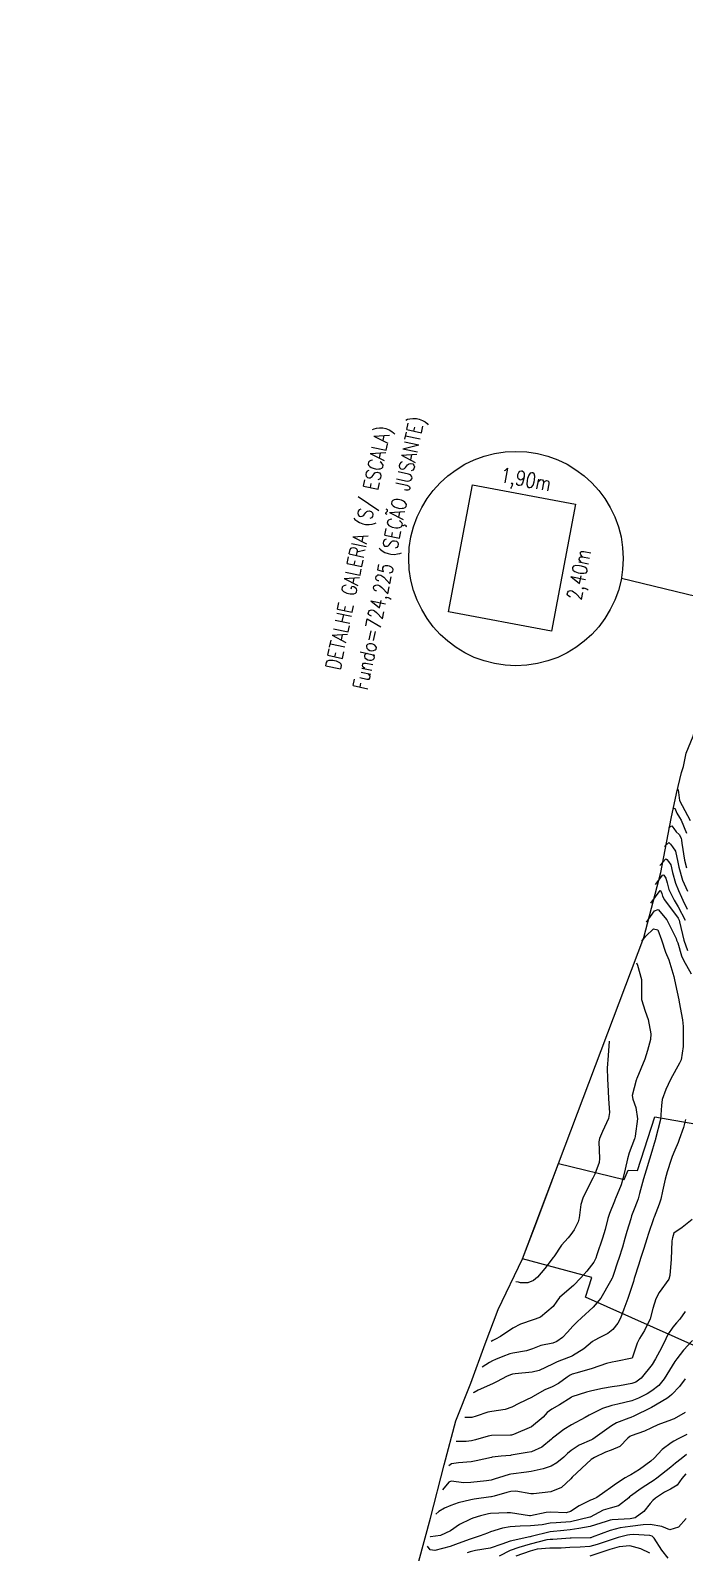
# Model space of a CAD drawing. Header units: metres. Extents: x 318500 to 325275, y 7408834 to 7428799.
# Drawn here: x 323126.4 to 323192, y 7419212.7 to 7419365.3 of the extents above; entities that cross this region are included whole.
import ezdxf

# ---------------------------------------------------------------- set-up
doc = ezdxf.new("R2010")
doc.units = ezdxf.units.M
doc.header["$MEASUREMENT"] = 0
doc.linetypes.add('CONTINUO', pattern=[0])
for name, color, linetype in [('Area', 45, 'Continuous'), ('Curvas de Nivel 1m', 11, 'Continuous'), ('Curvas de Nivel 5m', 15, 'Continuous'), ('DETALHES', 45, 'Continuous'), ('Edificações', 30, 'Continuous'), ('TEXTO', 45, 'Continuous'), ('Vias Primárias', 230, 'Continuous')]:
    doc.layers.add(name, color=color, linetype=linetype)
doc.styles.add('ROMANS', font='romans', dxfattribs={"height": 0.2})

msp = doc.modelspace()

# ---------------------------------------------------------------- linework, layer by layer
at = {"layer": 'Area'}
msp.add_lwpolyline([(323164.05, 7419207.11), (323166.5, 7419216.13), (323167.85, 7419221.45), (323169.03, 7419225.86), (323170.53, 7419229.67), (323171.97, 7419233.6), (323173.29, 7419237.03), (323175.72, 7419242.11), (323187.89, 7419274.34), (323189.59, 7419280.88), (323190.63, 7419286.28), (323191.14, 7419288.8), (323191.64, 7419290.9), (323191.84, 7419291.5), (323192.11, 7419292.84), (323192.83, 7419294.55), (323195.94, 7419305.33), (323197.79, 7419313.58), (323201.11, 7419330.56), (323204.53, 7419345.41), (323206.02, 7419351.28), (323206.3, 7419352.99), (323210.65, 7419370.47)], dxfattribs=at)
at = {"layer": 'Curvas de Nivel 1m', "flags": 128}
for points, elevation in [([(323191.28, 7419289.19), (323191.33, 7419289.16), (323191.47, 7419288.09), (323192.52, 7419286.08)], 757), ([(323190.84, 7419287.29), (323191, 7419287.32), (323191.19, 7419286.81), (323191.44, 7419286.37), (323191.63, 7419286.1), (323192.14, 7419284.81)], 758), ([(323190.39, 7419285.38), (323190.68, 7419285.56), (323190.87, 7419285.28), (323191.13, 7419284.93), (323191.43, 7419284.69), (323191.63, 7419284.3), (323191.67, 7419284.1), (323191.7, 7419283.81), (323191.96, 7419282.09), (323192.15, 7419281.32)], 759), ([(323189.49, 7419281.58), (323190.08, 7419282.23), (323190.2, 7419282.16), (323190.35, 7419281.97), (323190.57, 7419281.65), (323190.76, 7419280.88), (323191.05, 7419279.8), (323191.35, 7419279.05), (323191.65, 7419278.4), (323191.8, 7419278.09), (323192.22, 7419277.19)], 761), ([(323189.04, 7419279.68), (323189.79, 7419280.63), (323189.87, 7419280.61), (323189.96, 7419280.49), (323190.1, 7419280.29), (323190.21, 7419279.82), (323190.4, 7419279.16), (323190.93, 7419278.1), (323191.33, 7419277.43), (323192.01, 7419276.08)], 762), ([(323188.59, 7419277.78), (323189.51, 7419279.06), (323189.54, 7419279.05), (323189.57, 7419279.01), (323189.62, 7419278.93), (323189.67, 7419278.76), (323189.74, 7419278.51), (323189.96, 7419278.11), (323191.31, 7419276.28), (323191.42, 7419276.09), (323191.47, 7419275.93), (323191.9, 7419274.08), (323192.24, 7419273.05)], 763), ([(323188.14, 7419275.88), (323188.95, 7419277.01), (323189.33, 7419277.16), (323190.19, 7419276.11), (323191.11, 7419274.26), (323191.17, 7419274.09), (323191.2, 7419274.01), (323191.28, 7419273.8), (323191.67, 7419272.5), (323191.86, 7419272.08), (323192.62, 7419270.69)], 764), ([(323187.14, 7419271.82), (323187.25, 7419271.57), (323187.63, 7419270.14), (323187.66, 7419269.71), (323187.66, 7419268.14), (323188, 7419266.95), (323188.3, 7419266.13), (323188.58, 7419264.7), (323188.55, 7419264.13), (323188.25, 7419263.02), (323187.98, 7419262.14), (323187.17, 7419260.22), (323187.13, 7419260.15), (323187.13, 7419260.12), (323187.1, 7419260.04), (323186.72, 7419258.51), (323186.76, 7419258.15), (323187.06, 7419257.3), (323187.26, 7419256.15), (323187.02, 7419254.44), (323186.96, 7419254.21), (323186.93, 7419254.15), (323186.41, 7419252.75), (323186.24, 7419252.16), (323186, 7419251.13), (323185.78, 7419250.16), (323185.59, 7419249.53), (323185.04, 7419248.17), (323185.01, 7419248.1), (323184.94, 7419247.92), (323184.43, 7419246.67), (323184.28, 7419246.18), (323184, 7419245.08), (323183.75, 7419244.19), (323183.18, 7419242.51), (323183.07, 7419242.2), (323183.01, 7419242.05), (323182.85, 7419241.79), (323182.15, 7419240.9), (323181.57, 7419240.22), (323180.82, 7419239.46), (323180.17, 7419238.88), (323179.44, 7419238.24), (323179.16, 7419237.89), (323178.79, 7419237.33), (323177.51, 7419236.27), (323176.98, 7419236.08), (323176.78, 7419236.02), (323175.51, 7419235.56), (323174.76, 7419235.16), (323173.5, 7419234.32), (323173.01, 7419234.06), (323172.74, 7419233.93), (323172.58, 7419233.84)], 766), ([(323184.41, 7419263.95), (323184.29, 7419262.5), (323184.19, 7419261.26), (323184.22, 7419260.18), (323184.31, 7419258.95), (323184.35, 7419258.18), (323184.43, 7419256.8), (323184.33, 7419256.18), (323183.73, 7419254.89), (323183.42, 7419254.19), (323183.37, 7419253.84), (323183.44, 7419252.19), (323183.39, 7419251.79), (323182.97, 7419250.63), (323182.83, 7419250.33), (323182.76, 7419250.2), (323182.53, 7419249.78), (323181.77, 7419248.22), (323181.57, 7419247.58), (323181.4, 7419246.22), (323181.3, 7419245.83), (323180.89, 7419245.03), (323180.56, 7419244.55), (323180.28, 7419244.24), (323179.63, 7419243.49), (323178.86, 7419242.33), (323178.8, 7419242.25), (323177.95, 7419241.15), (323177.22, 7419240.27), (323176.83, 7419239.96), (323176.26, 7419239.72), (323175.53, 7419239.73), (323175.32, 7419239.79), (323175.03, 7419239.81)], 767), ([(323192.04, 7419256.08), (323191.84, 7419255.28), (323191.43, 7419254.09), (323191.32, 7419253.78), (323191, 7419253.03), (323190.72, 7419252.37), (323190.62, 7419252.1), (323190.22, 7419250.86), (323190.01, 7419250.1), (323189.75, 7419248.91), (323189.58, 7419248.11), (323189.42, 7419247.62), (323188.91, 7419246.3), (323188.86, 7419246.17), (323188.84, 7419246.12), (323188.36, 7419244.66), (323188.19, 7419244.13), (323187.89, 7419243.15), (323187.56, 7419242.14), (323187.39, 7419241.6), (323186.92, 7419240.15), (323186.83, 7419239.86), (323186.4, 7419238.56), (323186.27, 7419238.16), (323185.89, 7419237.06), (323185.53, 7419236.16), (323185.27, 7419235.67), (323184.76, 7419235.02), (323184.28, 7419234.65), (323183.4, 7419234.19), (323182.96, 7419233.98), (323182.74, 7419233.82), (323181.85, 7419233.1), (323180.72, 7419232.4), (323180.61, 7419232.34), (323180.33, 7419232.23), (323179.18, 7419231.78), (323178.71, 7419231.56), (323177.37, 7419230.94), (323176.7, 7419230.75), (323174.98, 7419230.58), (323174.7, 7419230.55), (323174.52, 7419230.5), (323174.1, 7419230.32), (323173.19, 7419229.83), (323172.69, 7419229.59), (323171.28, 7419228.95), (323170.86, 7419228.72), (323170.78, 7419228.67)], 764), ([(323192.72, 7419246.07), (323191.71, 7419245.27), (323190.89, 7419244.69), (323190.76, 7419244.22), (323190.72, 7419244.09), (323190.67, 7419243.88), (323190.63, 7419242.09), (323190.49, 7419240.44), (323190.37, 7419240.1), (323189.43, 7419238.73), (323189.09, 7419238.12), (323188.79, 7419237.15), (323188.5, 7419236.12), (323187.94, 7419234.95), (323187.44, 7419234.14), (323187.21, 7419233.68), (323186.72, 7419232.15), (323185.06, 7419231.82), (323184.72, 7419231.76), (323184.14, 7419231.61), (323182.71, 7419231.14), (323181.18, 7419230.7), (323180.7, 7419230.56), (323180.48, 7419230.45), (323180.18, 7419230.24), (323179.32, 7419229.61), (323178.69, 7419229.3), (323177.95, 7419228.99), (323176.71, 7419228.28), (323176.69, 7419228.26), (323176.67, 7419228.25), (323175.36, 7419227.6), (323174.65, 7419227.24), (323173.96, 7419227.01), (323172.65, 7419226.82), (323172.25, 7419226.74), (323171.07, 7419226.35), (323170.64, 7419226.22), (323170.56, 7419226.21), (323169.93, 7419226.22)], 763), ([(323192.03, 7419236.83), (323191.49, 7419236.08), (323191.14, 7419235.72), (323190.77, 7419235.28), (323190.3, 7419234.55), (323190.08, 7419234.1), (323189.64, 7419233.21), (323189.06, 7419232.11), (323188.71, 7419231.52), (323187.6, 7419230.14), (323187.08, 7419229.76), (323186.69, 7419229.61), (323185.45, 7419229.4), (323184.69, 7419229.29), (323183.73, 7419229.13), (323182.68, 7419228.9), (323182.14, 7419228.74), (323180.67, 7419228.27), (323180.64, 7419228.26), (323180.59, 7419228.23), (323179.43, 7419227.47), (323178.65, 7419227.03), (323178.2, 7419226.7), (323177.78, 7419226.26), (323176.63, 7419225.29), (323174.82, 7419224.5), (323174.62, 7419224.45), (323174.5, 7419224.44), (323172.62, 7419224.4), (323172.26, 7419224.34), (323171, 7419223.97), (323170.61, 7419223.88), (323170.06, 7419223.81), (323169.32, 7419223.79), (323169.08, 7419223.8)], 762), ([(323192.75, 7419233.92), (323191.85, 7419232.97), (323191.18, 7419232.09), (323190.99, 7419231.81), (323190.71, 7419231.4), (323189.92, 7419230.1), (323189.37, 7419229.43), (323188.68, 7419228.88), (323188.21, 7419228.6), (323187.36, 7419228.14), (323186.67, 7419227.87), (323185.28, 7419227.55), (323184.66, 7419227.41), (323183.73, 7419227.1), (323182.65, 7419226.59), (323182.4, 7419226.45), (323181.99, 7419226.21), (323180.63, 7419225.46), (323179.85, 7419225.01), (323178.86, 7419224.25), (323178.73, 7419224.14), (323178.62, 7419224.03), (323177.64, 7419223.23), (323176.6, 7419222.78), (323176.19, 7419222.69), (323174.59, 7419222.42), (323174.5, 7419222.41), (323173.56, 7419222.32), (323172.68, 7419222.23), (323172.59, 7419222.21), (323171.06, 7419221.87), (323170.58, 7419221.78), (323169.31, 7419221.65), (323168.58, 7419221.56), (323168.32, 7419221.37)], 761), ([(323192.02, 7419226.71), (323190.92, 7419226.09), (323190.73, 7419226.01), (323190.65, 7419225.98), (323189.27, 7419225.49), (323188.64, 7419225.19), (323187.93, 7419224.84), (323186.62, 7419224.37), (323186.47, 7419224.31), (323186.29, 7419224.15), (323185.48, 7419223.29), (323184.6, 7419222.93), (323184.05, 7419222.73), (323182.92, 7419222.2), (323182.59, 7419221.99), (323180.71, 7419220.23), (323180.56, 7419220.07), (323179.61, 7419219.18), (323178.55, 7419218.75), (323176.81, 7419218.54), (323176.54, 7419218.56), (323175.05, 7419218.81), (323174.54, 7419218.78), (323174.16, 7419218.7), (323172.86, 7419218.33), (323172.61, 7419218.26), (323172.54, 7419218.24), (323170.88, 7419218.01), (323170.53, 7419217.94), (323169.25, 7419217.65), (323168.53, 7419217.4), (323167.88, 7419217.11), (323167.31, 7419216.8), (323167.04, 7419216.52)], 759), ([(323192.2, 7419224.51), (323191.32, 7419224.08), (323190.88, 7419223.83), (323190.61, 7419223.67), (323189.7, 7419223), (323188.9, 7419222.12), (323188.59, 7419221.82), (323187.43, 7419220.98), (323186.57, 7419220.47), (323186.37, 7419220.36), (323186.02, 7419220.16), (323185.13, 7419219.59), (323184.55, 7419219.17), (323183.98, 7419218.75), (323183.18, 7419218.19), (323182.74, 7419217.99), (323182.54, 7419217.92), (323181.39, 7419217.35), (323180.52, 7419216.79), (323180.09, 7419216.66), (323178.52, 7419216.71), (323178.09, 7419216.68), (323176.51, 7419216.36), (323176.43, 7419216.36), (323174.52, 7419216.66), (323174.17, 7419216.66), (323172.51, 7419216.58), (323172.29, 7419216.55), (323171.52, 7419216.34), (323170.75, 7419216.11), (323170.5, 7419216.02), (323169.39, 7419215.48), (323168.49, 7419214.83), (323167.49, 7419214.39), (323166.48, 7419214.25), (323166.45, 7419214.28)], 758), ([(323192.16, 7419222.51), (323191.61, 7419222.08), (323191.05, 7419221.62), (323190.58, 7419221.23), (323189.19, 7419220.11), (323188.83, 7419219.85), (323188.56, 7419219.69), (323187.6, 7419219.09), (323186.54, 7419218.31), (323186.45, 7419218.24), (323186.36, 7419218.15), (323185.33, 7419217.36), (323184.52, 7419217.13), (323183.79, 7419216.92), (323182.51, 7419216.22), (323182.48, 7419216.2), (323180.51, 7419215.76), (323179.08, 7419215.66), (323178.5, 7419215.61), (323177.69, 7419215.45), (323176.5, 7419215.33), (323175.48, 7419215.31), (323174.49, 7419215.23), (323173.71, 7419215.1), (323172.49, 7419214.73), (323172.2, 7419214.61), (323171.46, 7419214.35), (323170.48, 7419214.01), (323169.28, 7419213.56), (323168.47, 7419213.28), (323166.92, 7419212.86), (323166.47, 7419212.95), (323166.19, 7419213.32)], 757), ([(323192.08, 7419220.57), (323191.68, 7419220.08), (323191.22, 7419219.42), (323190.55, 7419219.01), (323189.94, 7419218.71), (323189.05, 7419218.11), (323188.78, 7419217.88), (323188.53, 7419217.57), (323187.88, 7419216.77), (323187.02, 7419216.14), (323186.51, 7419216.05), (323184.71, 7419215.96), (323184.51, 7419215.93), (323184.1, 7419215.77), (323182.5, 7419215.28), (323181.35, 7419215.07), (323180.5, 7419214.95), (323179.85, 7419214.88), (323178.49, 7419214.74), (323176.59, 7419214.28), (323176.48, 7419214.25), (323176.44, 7419214.24), (323174.47, 7419213.81), (323173.65, 7419213.5), (323172.47, 7419213.09), (323170.99, 7419212.87), (323170.46, 7419212.75), (323170.17, 7419212.65)], 756), ([(323190.32, 7419212.09), (323189.67, 7419212.9), (323188.9, 7419214.11), (323188.7, 7419214.32), (323188.49, 7419214.38), (323186.82, 7419214.48), (323186.49, 7419214.46), (323186.23, 7419214.41), (323185.32, 7419214.16), (323184.69, 7419213.97), (323184.49, 7419213.9), (323183.21, 7419213.46), (323182.48, 7419213.28), (323181.49, 7419213.2), (323180.47, 7419213.16), (323179.59, 7419213.12), (323178.47, 7419213.09), (323177.2, 7419212.99), (323176.47, 7419212.82), (323175.05, 7419212.29)], 754), ([(323188.47, 7419212.59), (323187.57, 7419213.04), (323186.48, 7419213.33), (323185.39, 7419213.25), (323184.47, 7419212.96), (323183.88, 7419212.76), (323182.46, 7419212.32)], 753)]:
    msp.add_lwpolyline(points, dxfattribs=dict(at, elevation=elevation))
at = {"layer": 'Curvas de Nivel 5m', "flags": 128}
for points, elevation in [([(323189.94, 7419283.48), (323190.38, 7419283.87), (323190.54, 7419283.72), (323190.74, 7419283.45), (323191.04, 7419283.02), (323191.28, 7419281.89), (323191.38, 7419281.41), (323191.77, 7419280.09), (323192.24, 7419278.98)], 760), ([(323187.69, 7419273.98), (323188.07, 7419274.48), (323188.84, 7419275.21), (323189.29, 7419275.11), (323189.66, 7419274.11), (323190.05, 7419272.89), (323190.37, 7419272.1), (323190.9, 7419270.43), (323190.96, 7419270.09), (323191.21, 7419268.85), (323191.38, 7419268.09), (323191.43, 7419267.86), (323191.77, 7419266.08), (323191.82, 7419265.43), (323191.82, 7419264.08), (323191.81, 7419263.42), (323191.63, 7419262.08), (323191.47, 7419261.73), (323191.11, 7419261.14), (323190.55, 7419260.1), (323190.08, 7419259.11), (323189.73, 7419258.11), (323189.66, 7419257.51), (323189.56, 7419256.11), (323189.06, 7419254.16), (323189.05, 7419254.12), (323189.04, 7419254.1), (323189.02, 7419254.03), (323188.58, 7419252.54), (323188.45, 7419252.13), (323188.11, 7419251), (323187.86, 7419250.14), (323187.46, 7419248.66), (323187.32, 7419248.14), (323187.22, 7419247.86), (323186.92, 7419247.12), (323186.65, 7419246.42), (323186.56, 7419246.15), (323186.18, 7419244.86), (323185.99, 7419244.16), (323185.73, 7419243.3), (323185.36, 7419242.16), (323185.24, 7419241.78), (323184.84, 7419240.54), (323184.74, 7419240.26), (323184.69, 7419240.17), (323184.54, 7419239.88), (323183.56, 7419238.19), (323182.79, 7419237.29), (323181.62, 7419236.22), (323181.18, 7419235.82), (323180.77, 7419235.38), (323180.23, 7419234.76), (323179.72, 7419234.24), (323179.16, 7419233.83), (323178.74, 7419233.68), (323177.56, 7419233.44), (323176.73, 7419233.11), (323176.12, 7419232.9), (323174.73, 7419232.66), (323174.45, 7419232.59), (323173.75, 7419232.32), (323173.01, 7419232.04), (323172.72, 7419231.91), (323172.42, 7419231.74), (323171.68, 7419231.25)], 765), ([(323192.03, 7419230.08), (323191.45, 7419229.32), (323190.68, 7419228.52), (323190.46, 7419228.31), (323190.19, 7419228.1), (323188.66, 7419227.22), (323186.81, 7419226.3), (323186.65, 7419226.24), (323186.59, 7419226.21), (323186.38, 7419226.15), (323185.13, 7419225.67), (323184.63, 7419225.39), (323182.99, 7419224.19), (323182.77, 7419224.05), (323182.62, 7419223.98), (323181.38, 7419223.44), (323180.6, 7419222.9), (323180.24, 7419222.59), (323179.86, 7419222.24), (323179.16, 7419221.66), (323178.58, 7419221.33), (323177.78, 7419221.06), (323176.57, 7419220.81), (323176.12, 7419220.73), (323174.56, 7419220.54), (323174.38, 7419220.5), (323173.83, 7419220.32), (323172.87, 7419220.02), (323172.56, 7419219.94), (323172.09, 7419219.87), (323170.55, 7419219.68), (323169.84, 7419219.65), (323168.55, 7419219.84), (323168.32, 7419219.71), (323167.68, 7419218.95)], 760), ([(323192.11, 7419216.07), (323191.37, 7419215.21), (323190.5, 7419214.93), (323189.69, 7419215.29), (323188.5, 7419215.48), (323187.8, 7419215.43), (323186.5, 7419215.28), (323185.51, 7419215.15), (323184.5, 7419214.89), (323182.7, 7419214.2), (323182.55, 7419214.14), (323182.49, 7419214.13), (323180.61, 7419214.11), (323180.49, 7419214.11), (323178.75, 7419213.99), (323178.49, 7419213.98), (323178.17, 7419213.94), (323176.47, 7419213.5), (323175.36, 7419213.19), (323174.47, 7419212.88), (323173.36, 7419212.32)], 755)]:
    msp.add_lwpolyline(points, dxfattribs=dict(at, elevation=elevation))
at = {"layer": 'DETALHES'}
msp.add_lwpolyline([(323168.3, 7419307.01), (323170.69, 7419319.74), (323181.03, 7419317.8), (323178.63, 7419305.07)], close=True, dxfattribs=at)
msp.add_circle((323175.06, 7419312.35), 10.75, dxfattribs=at)
at = {"layer": 'Edificações'}
msp.add_lwpolyline([(323215.83, 7419223.2), (323182.04, 7419238.29), (323182.65, 7419240.26), (323175.72, 7419242.11), (323176.87, 7419245.16), (323178.14, 7419248.54), (323179.34, 7419251.7), (323185.91, 7419250.08), (323186.3, 7419251.03), (323187.23, 7419250.98), (323188.97, 7419256.37), (323195.09, 7419255.31)], dxfattribs=at)
at = {"layer": 'TEXTO', "linetype": 'CONTINUO'}
msp.add_polyline3d([(323438.21, 7419249.13, 0), (323185.63, 7419310.35, 0)], dxfattribs=at)
at = {"layer": 'Vias Primárias'}
for points in [[(323715.64, 7420145.55, 0), (323709.04, 7420132.94)], [(323178.05, 7419177.28, 0), (323185.17, 7419183.99)], [(323831.09, 7420001.79, 0), (323833.84, 7420008.44, 0.220888)]]:
    msp.add_lwpolyline(points, format="xyb", dxfattribs=at)

# ---------------------------------------------------------------- texts
at = {"layer": 'DETALHES', "style": 'ROMANS', "width": 0.8}
for s, rotation, p in [('Fundo=724,225 (SEÇÃO JUSANTE)', 78.1479, (323160.16, 7419299.1)), ('DETALHE GALERIA (S/ ESCALA)', 78.1479, (323157.41, 7419301.08)), ('1,90m', 349.4111, (323173.38, 7419320.04)), ('2,40m', 78.8695, (323181.6, 7419308.09))]:
    msp.add_text(s, height=1.5, rotation=rotation, dxfattribs=at).set_placement(p)

doc.saveas('drawing.dxf')
